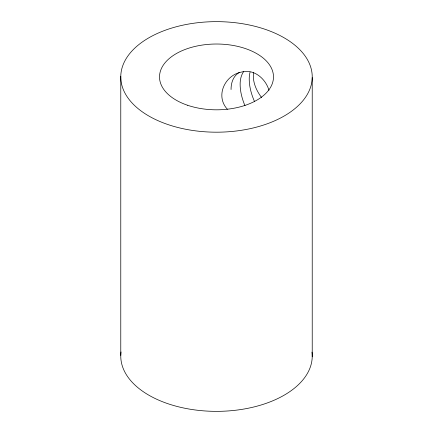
<?xml version="1.0" encoding="UTF-8"?>
<svg xmlns="http://www.w3.org/2000/svg" width="433" height="433" viewBox="0 0 433 433"><rect width="100%" height="100%" fill="white"/><g stroke="black" fill="none" stroke-linecap="round" stroke-linejoin="round"><path stroke-width="0.65" d="M253.668 72.251C252.158 81.404 256.212 90.416 261.613 97.587M227.395 109.278C215.06 95.947 224.824 75.266 241.333 72.1C253.819 68.479 265.678 78.709 268.969 90.286M312.225 77.583A95.731 55.272 0 0 1 167.641 124.45A95.731 55.272 0 0 1 169.633 28.724A95.731 55.272 0 0 1 312.225 77.583L312.225 356.749M120.775 76.251L120.775 355.417M311.987 352.121A95.731 55.272 0 0 1 216.348 411.355A95.731 55.272 0 0 1 121.034 351.948M243.535 71.743A35.939 22.521 55.3 0 0 240.136 84.294A35.939 18.808 64.3 0 0 244.97 105.679M254.507 101.468A35.939 18.808 64.3 0 1 249.229 79.044A35.939 22.521 55.3 0 1 250.074 72.138M231.054 89.539A35.939 22.521 55.3 0 1 239.747 72.268M187.462 105.224A56.983 32.897 0 0 0 273.483 77.28A56.983 32.897 0 0 0 188.555 48.247A56.983 32.897 0 0 0 187.462 105.224"/></g></svg>
